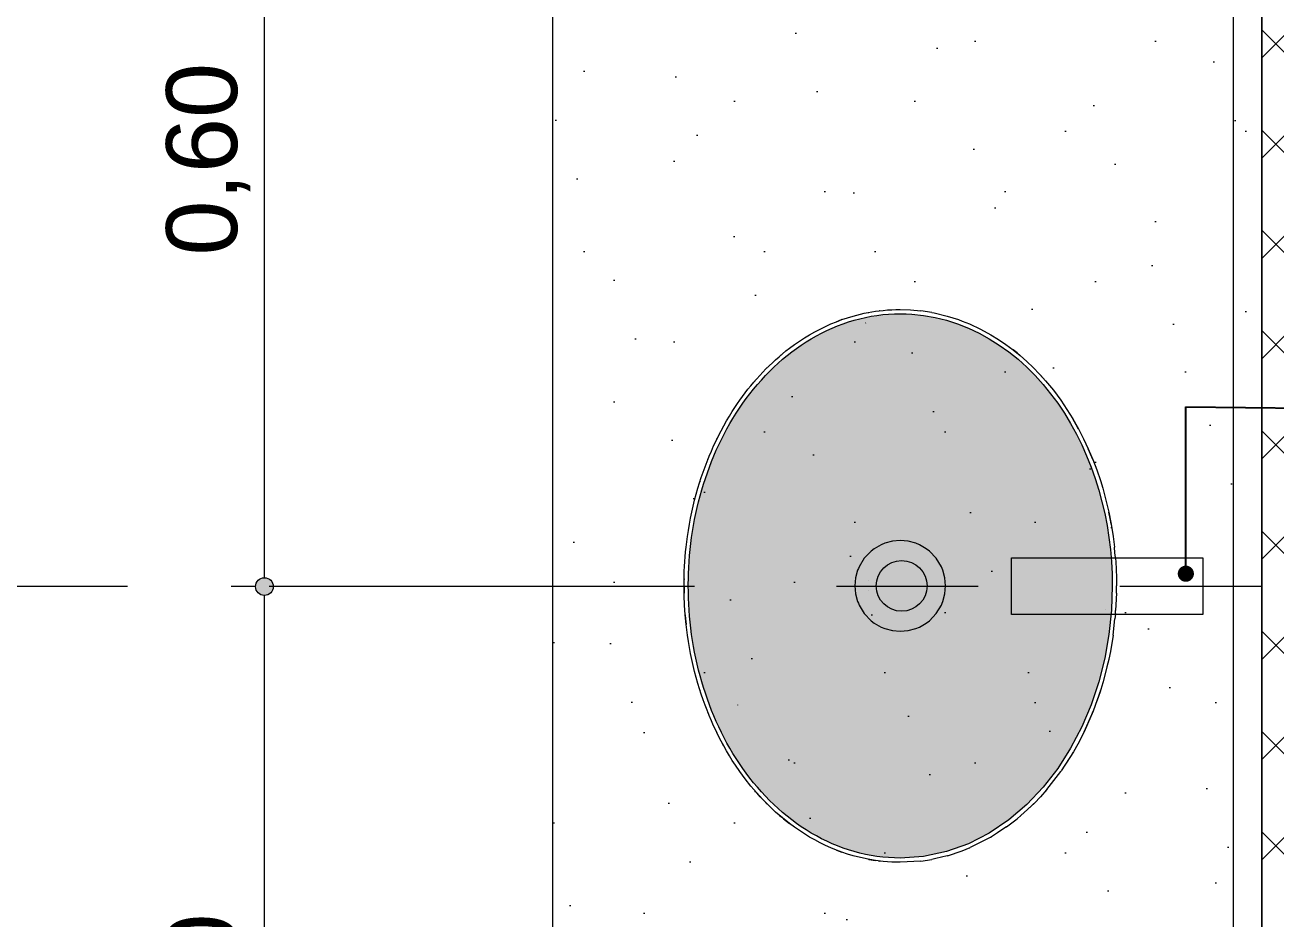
# Model space of a CAD drawing. Header units: metres. Extents: x -1.8 to 75.3, y -2 to 2.8.
# Drawn here: x 0.603 to 1.485, y -1.183 to -0.552 of the extents above; entities that cross this region are included whole.
import ezdxf

# ---------------------------------------------------------------- set-up
doc = ezdxf.new("R2010")
doc.units = ezdxf.units.M
doc.header["$MEASUREMENT"] = 0
doc.linetypes.add('Dashed', pattern=[0.035, 0.0225, -0.0125])
for name, color, linetype, lineweight, true_color in [('0_Caneta_No__167', 7, 'Continuous', 0, 0x0035d5), ('EIXO HIDRÁULICO - Executivo.EXEC_Caneta_No__167', 7, 'Continuous', 0, 0x0035d5), ('LOUCAS-METAIS.ARQ_Caneta_No__13', 7, 'Continuous', 0, 0xaaaaaa), ('LOUCAS-METAIS.ARQ_Caneta_No__16', 7, 'Continuous', 0, 0xc9c9c9), ('LOUCAS-METAIS.ARQ_Caneta_No__19', 7, 'Continuous', 0, 0xe9e9e9), ('LOUCAS-METAIS.ARQ_Caneta_No__96', 7, 'Continuous', 0, 0xb6b6b6)]:
    doc.layers.add(name, color=color, linetype=linetype, lineweight=lineweight, true_color=true_color)
for name, color, linetype, lineweight in [('NOTAS-DETALHAMENTO.EXEC_Caneta_No__241', 7, 'Continuous', 13), ('PAREDE CONSTRUIR_Caneta_No__241', 7, 'Continuous', 13), ('PAREDE CONSTRUIR_Caneta_No__83', 84, 'Continuous', 0)]:
    doc.layers.add(name, color=color, linetype=linetype, lineweight=lineweight)
doc.styles.add('GENERATED_STYLE_1', font='arial.ttf')
doc.dimstyles.new('GENERATED_STYLE__1', dxfattribs={"dimtxt": 0.05, "dimasz": 0.02375, "dimexe": 0.18, "dimexo": 0.267183, "dimgap": 0, "dimtad": 1, "dimzin": 0, "dimdsep": 46, "dimtxsty": 'GENERATED_STYLE_1', "dimblk": 'ARROWHEAD_11', "dimblk1": 'ARROWHEAD_11', "dimblk2": 'ARROWHEAD_11', "dimcen": 0.09, "dimclrd": 256, "dimclre": 256, "dimclrt": 256, "dimadec": 0, "dimazin": 0, "dimtfac": 1, "dimtdec": 4, "dimtmove": 0, "dimatfit": 3, "dimfxl": 0, "dimtolj": 1, "dimtzin": 0, "dimarcsym": 0})
doc.dimstyles.new('GENERATED_STYLE__4', dxfattribs={"dimtxt": 0.18, "dimasz": 0.0228, "dimexe": 0.18, "dimexo": 0.0625, "dimgap": 0, "dimtad": 0, "dimtih": 1, "dimtoh": 1, "dimdec": 4, "dimzin": 0, "dimdsep": 46, "dimcen": 0.09, "dimadec": 0, "dimazin": 0, "dimtfac": 1, "dimtdec": 4, "dimtmove": 0, "dimatfit": 3, "dimldrblk": 'ARROWHEAD_11', "dimfxl": 0, "dimtolj": 1, "dimtzin": 0, "dimarcsym": 0})
pattern_1 = [(45, (0, 0.2), (-0.0636396, 0.0636396), [0, -0.06, 0, -0.09]), (110, (0.2, 0.2), (0.0845723, 0.0307818), [0, -0.044, 0, -0.076])]

# ---------------------------------------------------------------- blocks, each defined once
blk = doc.blocks.new('*D9')
at = {"layer": '0_Caneta_No__167', "linetype": 'Continuous', "lineweight": 0, "true_color": 0x0035d5}
for points in [[(0.76544, -0.94849), (0.76592, -0.95088), (0.76727, -0.95291), (0.7693, -0.95426), (0.77169, -0.95474), (0.77408, -0.95426), (0.77611, -0.95291), (0.77747, -0.95088), (0.77794, -0.94849), (0.77747, -0.9461), (0.77611, -0.94407), (0.77408, -0.94271), (0.77169, -0.94224), (0.7693, -0.94271), (0.76727, -0.94407), (0.76592, -0.9461)], [(0.76544, -1.54824), (0.76592, -1.55064), (0.76727, -1.55266), (0.7693, -1.55402), (0.77169, -1.55449), (0.77408, -1.55402), (0.77611, -1.55266), (0.77747, -1.55064), (0.77794, -1.54824), (0.77747, -1.54585), (0.77611, -1.54382), (0.77408, -1.54247), (0.77169, -1.54199), (0.7693, -1.54247), (0.76727, -1.54382), (0.76592, -1.54585)]]:
    blk.add_hatch(color=162, dxfattribs=at).paths.add_polyline_path(points)
at = {"layer": '0_Caneta_No__167', "color": 162, "linetype": 'Continuous', "lineweight": 0, "true_color": 0x0035d5}
for p, q in [((0.76544, -0.94849), (0.74825, -0.94849)), ((1.03888, -0.94849), (0.77794, -0.94849)), ((0.77169, -1.54199), (0.77169, -0.95474)), ((0.76544, -1.54824), (0.74825, -1.54824)), ((1.03888, -1.54824), (0.77794, -1.54824))]:
    blk.add_line(p, q, dxfattribs=at)
for centre in [(0.77169, -0.94849), (0.77169, -1.54824)]:
    blk.add_circle(centre, 0.00625, dxfattribs=at)
at = {"layer": '0_Caneta_No__167', "color": 162, "lineweight": 0, "true_color": 0x0035d5, "insert": (0.76169, -1.3151), "char_height": 0.05, "attachment_point": 7, "rotation": 90, "style": 'GENERATED_STYLE_1'}
blk.add_mtext('\\A1;{\\pql;\\fArial|b0|i0|c0|p0;\\W1.000000;0,60}', dxfattribs=at)
blk = doc.blocks.new('ARROWHEAD_11')
at = {"color": 0, "linetype": 'Continuous', "lineweight": 0}
blk.add_line((0, 0), (-1, 0), dxfattribs=at)
at = {"color": 0, "linetype": 'Continuous', "lineweight": 0, "const_width": 0.25, "flags": 128}
blk.add_lwpolyline([(-0.125, 0, 1), (0.125, 0, 1)], format="xyb", close=True, dxfattribs=at)
blk = doc.blocks.new('*D10')
at = {"layer": '0_Caneta_No__167', "linetype": 'Continuous', "lineweight": 0, "true_color": 0x0035d5}
for points in [[(0.76544, -0.34802), (0.76592, -0.35041), (0.76727, -0.35244), (0.7693, -0.3538), (0.77169, -0.35427), (0.77408, -0.3538), (0.77611, -0.35244), (0.77747, -0.35041), (0.77794, -0.34802), (0.77747, -0.34563), (0.77611, -0.3436), (0.77408, -0.34225), (0.77169, -0.34177), (0.7693, -0.34225), (0.76727, -0.3436), (0.76592, -0.34563)], [(0.76544, -0.94849), (0.76592, -0.95088), (0.76727, -0.95291), (0.7693, -0.95426), (0.77169, -0.95474), (0.77408, -0.95426), (0.77611, -0.95291), (0.77747, -0.95088), (0.77794, -0.94849), (0.77747, -0.9461), (0.77611, -0.94407), (0.77408, -0.94271), (0.77169, -0.94224), (0.7693, -0.94271), (0.76727, -0.94407), (0.76592, -0.9461)]]:
    blk.add_hatch(color=162, dxfattribs=at).paths.add_polyline_path(points)
at = {"layer": '0_Caneta_No__167', "color": 162, "linetype": 'Continuous', "lineweight": 0, "true_color": 0x0035d5}
for p, q in [((0.77169, -0.34177), (0.77169, -0.33552)), ((0.76544, -0.34802), (0.74825, -0.34802)), ((1.03888, -0.34802), (0.77794, -0.34802)), ((0.77169, -0.94224), (0.77169, -0.35427)), ((0.76544, -0.94849), (0.74825, -0.94849)), ((1.03888, -0.94849), (0.77794, -0.94849))]:
    blk.add_line(p, q, dxfattribs=at)
for centre in [(0.77169, -0.34802), (0.77169, -0.94849)]:
    blk.add_circle(centre, 0.00625, dxfattribs=at)
at = {"layer": '0_Caneta_No__167', "color": 162, "lineweight": 0, "true_color": 0x0035d5, "insert": (0.76169, -0.71498), "char_height": 0.05, "attachment_point": 7, "rotation": 90, "style": 'GENERATED_STYLE_1'}
blk.add_mtext('\\A1;{\\pql;\\fArial|b0|i0|c0|p0;\\W1.000000;0,60}', dxfattribs=at)

msp = doc.modelspace()

# ---------------------------------------------------------------- hatches: boundary and pattern name
at = {"layer": 'LOUCAS-METAIS.ARQ_Caneta_No__16', "linetype": 'Continuous', "lineweight": 0, "true_color": 0xc9c9c9}
h = msp.add_hatch(dxfattribs=at)
h.set_pattern_fill('Haie_OD_LEGENDA_0001', color=9, style=0, pattern_type=2)
h.set_pattern_definition(pattern_1)
h.paths.add_polyline_path([(1.45503, -1.82824), (1.45503, -0.04824), (0.97503, -0.04824), (0.97503, -1.82824)])
h = msp.add_hatch(dxfattribs=at)
h.set_pattern_fill('Haie_OD_LEGENDA_0001', color=9, style=0, pattern_type=2)
h.set_pattern_definition(pattern_1)
h.paths.add_polyline_path([(1.47503, -1.82824), (1.47503, -0.04824), (1.45503, -0.04824), (1.45503, -1.82824)])
at = {"layer": 'LOUCAS-METAIS.ARQ_Caneta_No__19', "linetype": 'Continuous', "lineweight": 0, "true_color": 0x747474}
msp.add_hatch(color=8, dxfattribs=at).paths.add_polyline_path([(1.25263, -0.76057), (1.24464, -0.75859), (1.23654, -0.75716), (1.22834, -0.75629), (1.22421, -0.75607), (1.22009, -0.756), (1.21597, -0.75607), (1.21184, -0.75629), (1.20772, -0.75665), (1.20364, -0.75716), (1.19958, -0.7578), (1.19554, -0.75858), (1.19153, -0.75951), (1.18756, -0.76057), (1.18361, -0.76176), (1.17971, -0.76308), (1.17585, -0.76454), (1.17204, -0.76612), (1.16827, -0.76782), (1.16456, -0.76964), (1.16091, -0.77158), (1.15731, -0.77363), (1.15378, -0.77579), (1.1503, -0.77806), (1.14689, -0.78044), (1.14355, -0.78291), (1.14027, -0.78548), (1.13707, -0.78815), (1.13393, -0.7909), (1.13087, -0.79374), (1.12788, -0.79666), (1.12496, -0.79967), (1.12212, -0.80275), (1.11935, -0.8059), (1.11666, -0.80913), (1.11405, -0.81242), (1.11151, -0.81578), (1.10905, -0.8192), (1.10666, -0.82268), (1.10436, -0.82621), (1.10212, -0.8298), (1.09997, -0.83344), (1.09789, -0.83713), (1.09589, -0.84087), (1.09397, -0.84466), (1.09212, -0.84848), (1.09036, -0.85235), (1.08866, -0.85625), (1.08705, -0.86019), (1.08551, -0.86416), (1.08405, -0.86817), (1.08266, -0.8722), (1.08135, -0.87626), (1.08012, -0.88035), (1.07896, -0.88447), (1.07788, -0.8886), (1.07687, -0.89276), (1.07594, -0.89694), (1.07508, -0.90113), (1.0743, -0.90534), (1.0736, -0.90957), (1.07296, -0.9138), (1.07241, -0.91805), (1.07192, -0.92231), (1.07152, -0.92658), (1.07118, -0.93086), (1.07092, -0.93513), (1.07074, -0.93941), (1.07063, -0.9437), (1.0706, -0.94584), (1.07059, -0.948), (1.07063, -0.95229), (1.07074, -0.95658), (1.07092, -0.96086), (1.07118, -0.96513), (1.07151, -0.96941), (1.07192, -0.97368), (1.07241, -0.97794), (1.07296, -0.98219), (1.07359, -0.98642), (1.0743, -0.99065), (1.07508, -0.99486), (1.07594, -0.99905), (1.07687, -1.00323), (1.07788, -1.00739), (1.07896, -1.01152), (1.08012, -1.01564), (1.08135, -1.01973), (1.08266, -1.02379), (1.08405, -1.02782), (1.08551, -1.03183), (1.08705, -1.0358), (1.08866, -1.03974), (1.09035, -1.04364), (1.09212, -1.04751), (1.09397, -1.05134), (1.09589, -1.05512), (1.09789, -1.05886), (1.09997, -1.06255), (1.10212, -1.06619), (1.10435, -1.06978), (1.10666, -1.07332), (1.10904, -1.0768), (1.11151, -1.08022), (1.11404, -1.08357), (1.11666, -1.08687), (1.11935, -1.09009), (1.12212, -1.09324), (1.12496, -1.09632), (1.12787, -1.09933), (1.13086, -1.10225), (1.13393, -1.10509), (1.13706, -1.10785), (1.14027, -1.11051), (1.14354, -1.11308), (1.14688, -1.11555), (1.15029, -1.11793), (1.15377, -1.1202), (1.1573, -1.12236), (1.1609, -1.12441), (1.16455, -1.12635), (1.16826, -1.12818), (1.17203, -1.12988), (1.17584, -1.13146), (1.1797, -1.13291), (1.18361, -1.13424), (1.18755, -1.13543), (1.19153, -1.13649), (1.19553, -1.13741), (1.19957, -1.1382), (1.20363, -1.13884), (1.20772, -1.13935), (1.21184, -1.13971), (1.21597, -1.13993), (1.22009, -1.14), (1.23654, -1.13884), (1.25263, -1.13543), (1.26815, -1.12988), (1.28287, -1.12236), (1.29663, -1.11308), (1.30931, -1.10225), (1.32082, -1.09009), (1.33113, -1.0768), (1.34021, -1.06255), (1.34805, -1.04751), (1.35467, -1.03183), (1.36006, -1.01564), (1.36424, -0.99905), (1.36721, -0.98219), (1.369, -0.96513), (1.36959, -0.948), (1.36944, -0.93942), (1.369, -0.93086), (1.36825, -0.92232), (1.36721, -0.91381), (1.36588, -0.90535), (1.36424, -0.89695), (1.3623, -0.88861), (1.36006, -0.88036), (1.35752, -0.87221), (1.35467, -0.86417), (1.35151, -0.85626), (1.34805, -0.84849), (1.34429, -0.84088), (1.34021, -0.83345), (1.33582, -0.82622), (1.33113, -0.8192), (1.32613, -0.81242), (1.32083, -0.80591), (1.31522, -0.79967), (1.30931, -0.79375), (1.30311, -0.78815), (1.29663, -0.78292), (1.28988, -0.77807), (1.28287, -0.77364), (1.27562, -0.76964), (1.26815, -0.76612), (1.26047, -0.76309)])
at = {"layer": 'PAREDE CONSTRUIR_Caneta_No__83', "linetype": 'Continuous', "lineweight": 0}
h = msp.add_hatch(dxfattribs=at)
h.set_pattern_fill('Placomur_0001', color=84, style=0, pattern_type=2)
h.set_pattern_definition([(45, (0, 0), (-0.0353553, 0.0353553), []), (135, (0, 0), (0.0353553, 0.0353553), [])])
h.paths.add_polyline_path([(1.47503, 1.84824), (1.47503, -1.84824), (1.49503, -1.84824), (1.49503, 1.84824)])

# ---------------------------------------------------------------- linework, layer by layer
at = {"layer": 'EIXO HIDRÁULICO - Executivo.EXEC_Caneta_No__167', "color": 162, "linetype": 'Dashed', "lineweight": 0, "true_color": 0x0035d5}
msp.add_line((1.47503, -0.94849), (0.52559, -0.94849), dxfattribs=at)
at = {"layer": 'LOUCAS-METAIS.ARQ_Caneta_No__13', "color": 253, "linetype": 'Continuous', "lineweight": 0, "true_color": 0xaaaaaa, "flags": 128}
for points in [[(0.97503, -1.82824), (0.97503, -0.04824)], [(1.45503, -1.82824), (1.45503, -0.04824)], [(1.47503, -1.82824), (1.47503, -0.04824)]]:
    msp.add_lwpolyline(points, dxfattribs=at)
at = {"layer": 'LOUCAS-METAIS.ARQ_Caneta_No__96', "color": 253, "linetype": 'Continuous', "lineweight": 0, "true_color": 0xb6b6b6}
for p, q in [((1.18295, -0.75882), (1.18696, -0.75762)), ((1.18696, -0.75762), (1.18954, -0.75692)), ((1.18954, -0.75692), (1.19213, -0.75628)), ((1.19153, -0.75951), (1.19554, -0.75858)), ((1.19213, -0.75628), (1.19473, -0.75569)), ((1.19473, -0.75569), (1.19735, -0.75516)), ((1.19554, -0.75858), (1.19958, -0.7578)), ((1.19735, -0.75516), (1.19998, -0.75469)), ((1.19735, -0.75516), (1.19782, -0.75507)), ((1.19958, -0.7578), (1.20364, -0.75716)), ((1.19998, -0.75469), (1.20262, -0.75427)), ((1.20262, -0.75427), (1.20527, -0.75391)), ((1.20364, -0.75716), (1.20772, -0.75665)), ((1.20527, -0.75391), (1.20794, -0.75361)), ((1.2056, -0.75387), (1.20552, -0.75388)), ((1.20566, -0.75387), (1.2056, -0.75387)), ((1.20772, -0.75665), (1.21184, -0.75629)), ((1.20794, -0.75361), (1.21097, -0.75335)), ((1.21097, -0.75335), (1.21402, -0.75315)), ((1.21184, -0.75629), (1.21597, -0.75607)), ((1.21402, -0.75315), (1.21706, -0.75304)), ((1.21597, -0.75607), (1.22009, -0.756)), ((1.21706, -0.75304), (1.2201, -0.753)), ((1.22009, -0.756), (1.22421, -0.75607)), ((1.2201, -0.753), (1.22736, -0.75322)), ((1.22421, -0.75607), (1.22834, -0.75629)), ((1.22736, -0.75322), (1.23463, -0.75388)), ((1.22834, -0.75629), (1.23654, -0.75716)), ((1.23458, -0.75387), (1.23453, -0.75387)), ((1.2346, -0.75388), (1.23458, -0.75387)), ((1.24236, -0.75507), (1.23463, -0.75388)), ((1.23654, -0.75716), (1.24464, -0.75859)), ((1.24236, -0.75507), (1.244, -0.75539)), ((1.244, -0.75539), (1.25322, -0.75762)), ((1.24464, -0.75859), (1.25263, -0.76057)), ((1.25322, -0.75762), (1.2612, -0.76016)), ((1.15983, -0.76875), (1.16355, -0.76679)), ((1.16355, -0.76679), (1.16733, -0.76495)), ((1.16733, -0.76495), (1.17116, -0.76323)), ((1.16827, -0.76782), (1.17204, -0.76612)), ((1.17116, -0.76323), (1.17504, -0.76163)), ((1.17204, -0.76612), (1.17585, -0.76454)), ((1.17504, -0.76163), (1.17897, -0.76016)), ((1.17635, -0.76113), (1.17504, -0.76163)), ((1.17585, -0.76454), (1.17971, -0.76308)), ((1.17897, -0.76016), (1.17635, -0.76113)), ((1.17897, -0.76016), (1.18295, -0.75882)), ((1.17971, -0.76308), (1.18361, -0.76176)), ((1.18361, -0.76176), (1.18756, -0.76057)), ((1.18756, -0.76057), (1.19153, -0.75951)), ((1.19551, -0.76256), (1.19584, -0.76248)), ((1.25263, -0.76057), (1.26047, -0.76309)), ((1.26047, -0.76309), (1.26815, -0.76612)), ((1.2612, -0.76016), (1.26383, -0.76113)), ((1.26383, -0.76113), (1.26901, -0.76323)), ((1.26815, -0.76612), (1.27562, -0.76964)), ((1.26901, -0.76323), (1.27663, -0.76679)), ((1.27663, -0.76679), (1.28401, -0.77083)), ((1.14541, -0.77781), (1.14893, -0.77538)), ((1.14893, -0.77538), (1.15251, -0.77305)), ((1.1503, -0.77806), (1.15378, -0.77579)), ((1.15251, -0.77305), (1.15616, -0.77083)), ((1.15378, -0.77579), (1.15731, -0.77363)), ((1.15616, -0.77083), (1.15983, -0.76875)), ((1.15731, -0.77363), (1.16091, -0.77158)), ((1.16091, -0.77158), (1.16456, -0.76964)), ((1.16456, -0.76964), (1.16827, -0.76782)), ((1.27562, -0.76964), (1.28287, -0.77364)), ((1.28287, -0.77364), (1.28988, -0.77807)), ((1.28401, -0.77083), (1.28937, -0.77413)), ((1.28937, -0.77413), (1.29458, -0.77768)), ((1.13459, -0.78632), (1.137, -0.78428)), ((1.13563, -0.78543), (1.13611, -0.78504)), ((1.137, -0.78428), (1.13946, -0.78229)), ((1.1377, -0.7837), (1.137, -0.78428)), ((1.13946, -0.78229), (1.14196, -0.78036)), ((1.14027, -0.78548), (1.14355, -0.78291)), ((1.14196, -0.78036), (1.14541, -0.77781)), ((1.14355, -0.78291), (1.14689, -0.78044)), ((1.1456, -0.77768), (1.14558, -0.77769)), ((1.1456, -0.77768), (1.14563, -0.77766)), ((1.14689, -0.78044), (1.1503, -0.77806)), ((1.28988, -0.77807), (1.29663, -0.78292)), ((1.29456, -0.77766), (1.29458, -0.77768)), ((1.2946, -0.7777), (1.29458, -0.77768)), ((1.29458, -0.77768), (1.29964, -0.78145)), ((1.29663, -0.78292), (1.30311, -0.78815)), ((1.29964, -0.78145), (1.30455, -0.78544)), ((1.30247, -0.7837), (1.29964, -0.78145)), ((1.30455, -0.78544), (1.30247, -0.7837)), ((1.12533, -0.79498), (1.12758, -0.79274)), ((1.1263, -0.79401), (1.12643, -0.79389)), ((1.12758, -0.79274), (1.12988, -0.79056)), ((1.12788, -0.79666), (1.13087, -0.79374)), ((1.12988, -0.79056), (1.13221, -0.78841)), ((1.13087, -0.79374), (1.13393, -0.7909)), ((1.13221, -0.78841), (1.13459, -0.78632)), ((1.13393, -0.7909), (1.13707, -0.78815)), ((1.13557, -0.78549), (1.13563, -0.78543)), ((1.13707, -0.78815), (1.14027, -0.78548)), ((1.30311, -0.78815), (1.30931, -0.79375)), ((1.30455, -0.78544), (1.3093, -0.78963)), ((1.3093, -0.78963), (1.31388, -0.79401)), ((1.30931, -0.79375), (1.31522, -0.79967)), ((1.11673, -0.80436), (1.11882, -0.80195)), ((1.11882, -0.80195), (1.12094, -0.79958)), ((1.11935, -0.8059), (1.12212, -0.80275)), ((1.12094, -0.79958), (1.12312, -0.79726)), ((1.12125, -0.79925), (1.12094, -0.79958)), ((1.12212, -0.80275), (1.12496, -0.79967)), ((1.12312, -0.79726), (1.12533, -0.79498)), ((1.12496, -0.79967), (1.12788, -0.79666)), ((1.1263, -0.79401), (1.12609, -0.79422)), ((1.31388, -0.79401), (1.31831, -0.79858)), ((1.31522, -0.79967), (1.32083, -0.80591)), ((1.31831, -0.79858), (1.31893, -0.79925)), ((1.31831, -0.79858), (1.32256, -0.80332)), ((1.31893, -0.79925), (1.32256, -0.80332)), ((1.11073, -0.81182), (1.11269, -0.80929)), ((1.11269, -0.80929), (1.11469, -0.80681)), ((1.11405, -0.81242), (1.11666, -0.80913)), ((1.11469, -0.80681), (1.11673, -0.80436)), ((1.11666, -0.80913), (1.11935, -0.8059)), ((1.11763, -0.80331), (1.11753, -0.80344)), ((1.11763, -0.80331), (1.118, -0.8029)), ((1.32083, -0.80591), (1.32613, -0.81242)), ((1.32257, -0.80333), (1.32255, -0.80331)), ((1.32256, -0.80332), (1.32805, -0.81001)), ((1.32805, -0.81001), (1.33323, -0.81697)), ((1.1038, -0.82156), (1.10536, -0.81925)), ((1.10536, -0.81925), (1.10694, -0.81697)), ((1.10666, -0.82268), (1.10905, -0.8192)), ((1.10694, -0.81697), (1.10881, -0.81438)), ((1.10881, -0.81438), (1.11073, -0.81182)), ((1.10905, -0.8192), (1.11151, -0.81578)), ((1.11151, -0.81578), (1.11405, -0.81242)), ((1.32613, -0.81242), (1.33113, -0.8192)), ((1.33113, -0.8192), (1.33582, -0.82622)), ((1.33323, -0.81697), (1.33765, -0.82351)), ((1.09755, -0.83163), (1.09957, -0.82823)), ((1.09957, -0.82823), (1.10165, -0.82487)), ((1.10165, -0.82487), (1.1038, -0.82156)), ((1.10212, -0.8298), (1.10436, -0.82621)), ((1.10436, -0.82621), (1.10666, -0.82268)), ((1.33582, -0.82622), (1.34021, -0.83345)), ((1.33765, -0.82351), (1.3418, -0.83023)), ((1.09372, -0.83856), (1.0956, -0.83507)), ((1.09372, -0.83856), (1.09485, -0.83644)), ((1.09485, -0.83644), (1.0956, -0.83507)), ((1.0956, -0.83507), (1.09755, -0.83163)), ((1.09589, -0.84087), (1.09789, -0.83713)), ((1.09789, -0.83713), (1.09997, -0.83344)), ((1.09833, -0.83029), (1.09809, -0.83072)), ((1.09833, -0.83029), (1.09847, -0.83008)), ((1.09997, -0.83344), (1.10212, -0.8298)), ((1.34021, -0.83345), (1.34429, -0.84088)), ((1.3418, -0.83023), (1.34569, -0.83712)), ((1.34532, -0.83644), (1.3418, -0.83023)), ((1.34183, -0.83027), (1.34184, -0.83029)), ((1.34569, -0.83712), (1.34532, -0.83644)), ((1.34569, -0.83712), (1.34932, -0.84418)), ((1.08847, -0.84924), (1.09015, -0.84564)), ((1.09015, -0.84564), (1.0919, -0.84208)), ((1.0907, -0.84453), (1.09079, -0.84432)), ((1.09079, -0.84432), (1.09101, -0.84389)), ((1.0919, -0.84208), (1.09372, -0.83856)), ((1.09212, -0.84848), (1.09397, -0.84466)), ((1.09397, -0.84466), (1.09589, -0.84087)), ((1.34429, -0.84088), (1.34805, -0.84849)), ((1.34932, -0.84418), (1.35268, -0.85138)), ((1.34935, -0.84424), (1.34938, -0.84432)), ((1.34938, -0.84432), (1.34945, -0.84448)), ((1.08529, -0.85654), (1.08685, -0.85287)), ((1.08685, -0.85287), (1.08847, -0.84924)), ((1.08866, -0.85625), (1.09036, -0.85235)), ((1.09036, -0.85235), (1.09212, -0.84848)), ((1.34805, -0.84849), (1.35151, -0.85626)), ((1.35518, -0.85727), (1.35268, -0.85138)), ((1.35268, -0.85138), (1.35577, -0.85872)), ((1.08103, -0.86771), (1.08238, -0.86396)), ((1.08238, -0.86396), (1.0838, -0.86024)), ((1.0838, -0.86024), (1.08529, -0.85654)), ((1.08405, -0.86817), (1.08551, -0.86416)), ((1.08426, -0.85909), (1.08432, -0.85894)), ((1.08432, -0.85894), (1.08499, -0.85727)), ((1.08499, -0.85727), (1.08529, -0.85654)), ((1.08551, -0.86416), (1.08705, -0.86019)), ((1.08705, -0.86019), (1.08866, -0.85625)), ((1.35151, -0.85626), (1.35467, -0.86417)), ((1.35467, -0.86417), (1.35752, -0.87221)), ((1.35577, -0.85872), (1.35518, -0.85727)), ((1.35577, -0.85872), (1.3586, -0.86618)), ((1.35579, -0.85877), (1.35586, -0.85894)), ((1.35586, -0.85894), (1.35593, -0.85913)), ((1.07851, -0.8753), (1.07974, -0.87149)), ((1.07974, -0.87149), (1.08103, -0.86771)), ((1.08135, -0.87626), (1.08266, -0.8722)), ((1.08266, -0.8722), (1.08405, -0.86817)), ((1.35752, -0.87221), (1.36006, -0.88036)), ((1.3586, -0.86618), (1.36117, -0.87374)), ((1.07617, -0.88331), (1.07735, -0.87912)), ((1.07735, -0.87912), (1.07851, -0.8753)), ((1.07891, -0.87404), (1.07877, -0.87451)), ((1.07891, -0.87404), (1.07898, -0.87383)), ((1.07896, -0.88447), (1.08012, -0.88035)), ((1.08012, -0.88035), (1.08135, -0.87626)), ((1.36006, -0.88036), (1.3623, -0.88861)), ((1.36117, -0.87374), (1.36282, -0.87912)), ((1.36124, -0.87395), (1.36127, -0.87404)), ((1.36282, -0.87912), (1.36512, -0.88752)), ((1.07403, -0.89175), (1.07506, -0.88752)), ((1.07506, -0.88752), (1.07617, -0.88331)), ((1.07687, -0.89276), (1.07788, -0.8886)), ((1.07788, -0.8886), (1.07896, -0.88447)), ((1.3623, -0.88861), (1.36424, -0.89695)), ((1.36512, -0.88752), (1.3671, -0.896)), ((1.07219, -0.90027), (1.07307, -0.896)), ((1.07307, -0.896), (1.07403, -0.89175)), ((1.07508, -0.90113), (1.07594, -0.89694)), ((1.07594, -0.89694), (1.07687, -0.89276)), ((1.36424, -0.89695), (1.36588, -0.90535)), ((1.36826, -0.9017), (1.3671, -0.896)), ((1.3671, -0.896), (1.36878, -0.90456)), ((1.07067, -0.90886), (1.07139, -0.90456)), ((1.07139, -0.90456), (1.07219, -0.90027)), ((1.07139, -0.90456), (1.07192, -0.9017)), ((1.07192, -0.9017), (1.07219, -0.90027)), ((1.0736, -0.90957), (1.0743, -0.90534)), ((1.0743, -0.90534), (1.07508, -0.90113)), ((1.36588, -0.90535), (1.36721, -0.91381)), ((1.36878, -0.90456), (1.36826, -0.9017)), ((1.36878, -0.90456), (1.37015, -0.91318)), ((1.06908, -0.92066), (1.06952, -0.91692)), ((1.06952, -0.91692), (1.07002, -0.91318)), ((1.07002, -0.91318), (1.07067, -0.90886)), ((1.07241, -0.91805), (1.07296, -0.9138)), ((1.07296, -0.9138), (1.0736, -0.90957)), ((1.21458, -0.91648), (1.2092, -0.91791)), ((1.22009, -0.916), (1.21458, -0.91648)), ((1.22559, -0.91648), (1.22009, -0.916)), ((1.23097, -0.91791), (1.22559, -0.91648)), ((1.36721, -0.91381), (1.36825, -0.92232)), ((1.37015, -0.91318), (1.37109, -0.92061)), ((1.06843, -0.92747), (1.06873, -0.92406)), ((1.06867, -0.92474), (1.06873, -0.92406)), ((1.06873, -0.92406), (1.06908, -0.92066)), ((1.07152, -0.92658), (1.07192, -0.92231)), ((1.07192, -0.92231), (1.07241, -0.91805)), ((1.19958, -0.92344), (1.19473, -0.92847)), ((1.20179, -0.92175), (1.19958, -0.92344)), ((1.20663, -0.91896), (1.20179, -0.92175)), ((1.2092, -0.91791), (1.20663, -0.91896)), ((1.23354, -0.91896), (1.23097, -0.91791)), ((1.23839, -0.92175), (1.23354, -0.91896)), ((1.2406, -0.92344), (1.23839, -0.92175)), ((1.24544, -0.92847), (1.2406, -0.92344)), ((1.36825, -0.92232), (1.369, -0.93086)), ((1.37151, -0.92474), (1.37109, -0.92061)), ((1.3718, -0.92807), (1.37151, -0.92474)), ((1.0678, -0.93772), (1.06796, -0.9343)), ((1.06796, -0.9343), (1.06817, -0.93088)), ((1.06817, -0.93088), (1.06843, -0.92747)), ((1.06838, -0.92807), (1.06839, -0.92801)), ((1.06839, -0.92801), (1.0684, -0.92785)), ((1.07092, -0.93513), (1.07118, -0.93086)), ((1.07118, -0.93086), (1.07152, -0.92658)), ((1.1911, -0.93444), (1.19054, -0.93571)), ((1.19473, -0.92847), (1.1911, -0.93444)), ((1.24907, -0.93444), (1.24544, -0.92847)), ((1.24964, -0.93571), (1.24907, -0.93444)), ((1.369, -0.93086), (1.36944, -0.93942)), ((1.37179, -0.92801), (1.37179, -0.92802)), ((1.37179, -0.92803), (1.3718, -0.92807)), ((1.3718, -0.92807), (1.37228, -0.93554)), ((1.06761, -0.94457), (1.06768, -0.94114)), ((1.06764, -0.94291), (1.06763, -0.94347)), ((1.06764, -0.94291), (1.06765, -0.94271)), ((1.06768, -0.94114), (1.0678, -0.93772)), ((1.0706, -0.94584), (1.07063, -0.9437)), ((1.07063, -0.9437), (1.07074, -0.93941)), ((1.07074, -0.93941), (1.07092, -0.93513)), ((1.18859, -0.94237), (1.18809, -0.948)), ((1.19003, -0.93701), (1.18859, -0.94237)), ((1.19054, -0.93571), (1.19003, -0.93701)), ((1.25014, -0.93701), (1.24964, -0.93571)), ((1.25159, -0.94237), (1.25014, -0.93701)), ((1.25209, -0.948), (1.25159, -0.94237)), ((1.36944, -0.93942), (1.36959, -0.948)), ((1.37228, -0.93554), (1.37254, -0.94303)), ((1.37253, -0.94283), (1.37254, -0.94291)), ((1.37254, -0.94296), (1.37254, -0.94291)), ((1.37254, -0.94303), (1.37259, -0.948)), ((1.06759, -0.948), (1.06761, -0.94457)), ((1.06759, -0.948), (1.06764, -0.95309)), ((1.06768, -0.95486), (1.06759, -0.948)), ((1.07059, -0.948), (1.0706, -0.94584)), ((1.07063, -0.95229), (1.07059, -0.948)), ((1.07074, -0.95658), (1.07063, -0.95229)), ((1.18809, -0.948), (1.18859, -0.95363)), ((1.19787, -0.94448), (1.19786, -0.94454)), ((1.19786, -0.95146), (1.19787, -0.95152)), ((1.25159, -0.95363), (1.25209, -0.948)), ((1.36959, -0.948), (1.369, -0.96513)), ((1.37254, -0.95309), (1.37259, -0.948)), ((1.06766, -0.95358), (1.06764, -0.95309)), ((1.06796, -0.9617), (1.06768, -0.95486)), ((1.07092, -0.96086), (1.07074, -0.95658)), ((1.07118, -0.96513), (1.07092, -0.96086)), ((1.18859, -0.95363), (1.19003, -0.95898)), ((1.19003, -0.95898), (1.19054, -0.96028)), ((1.19054, -0.96028), (1.1911, -0.96156)), ((1.1911, -0.96156), (1.19473, -0.96752)), ((1.24544, -0.96752), (1.24907, -0.96156)), ((1.24907, -0.96156), (1.24964, -0.96028)), ((1.24964, -0.96028), (1.25014, -0.95898)), ((1.25014, -0.95898), (1.25159, -0.95363)), ((1.37212, -0.96132), (1.37198, -0.96545)), ((1.37254, -0.95309), (1.37212, -0.96132)), ((1.06843, -0.96853), (1.06796, -0.9617)), ((1.06839, -0.96799), (1.06837, -0.9677)), ((1.06841, -0.96829), (1.06839, -0.96799)), ((1.06843, -0.96853), (1.06867, -0.97125)), ((1.06908, -0.97534), (1.06843, -0.96853)), ((1.07151, -0.96941), (1.07118, -0.96513)), ((1.07192, -0.97368), (1.07151, -0.96941)), ((1.19473, -0.96752), (1.19958, -0.97256)), ((1.2406, -0.97256), (1.24544, -0.96752)), ((1.36515, -0.96462), (1.36514, -0.96471)), ((1.369, -0.96513), (1.36721, -0.98219)), ((1.37179, -0.96799), (1.37151, -0.97125)), ((1.37182, -0.96745), (1.37179, -0.96799)), ((1.37182, -0.96745), (1.37198, -0.96545)), ((1.06867, -0.97125), (1.06908, -0.97534)), ((1.07002, -0.98282), (1.06908, -0.97534)), ((1.07241, -0.97794), (1.07192, -0.97368)), ((1.07296, -0.98219), (1.07241, -0.97794)), ((1.19958, -0.97256), (1.20179, -0.97425)), ((1.20179, -0.97425), (1.20663, -0.97703)), ((1.20663, -0.97703), (1.2092, -0.97809)), ((1.2092, -0.97809), (1.21458, -0.97952)), ((1.22559, -0.97952), (1.23097, -0.97809)), ((1.23097, -0.97809), (1.23354, -0.97703)), ((1.23354, -0.97703), (1.23839, -0.97425)), ((1.23839, -0.97425), (1.2406, -0.97256)), ((1.37015, -0.98282), (1.37151, -0.97125)), ((1.07067, -0.98713), (1.07002, -0.98282)), ((1.07139, -0.99144), (1.07067, -0.98713)), ((1.07359, -0.98642), (1.07296, -0.98219)), ((1.0743, -0.99065), (1.07359, -0.98642)), ((1.21458, -0.97952), (1.22009, -0.98)), ((1.22009, -0.98), (1.22559, -0.97952)), ((1.36721, -0.98219), (1.36424, -0.99905)), ((1.37015, -0.98282), (1.36826, -0.9943)), ((1.07192, -0.9943), (1.07139, -0.99144)), ((1.07219, -0.99572), (1.07139, -0.99144)), ((1.07219, -0.99572), (1.07192, -0.9943)), ((1.07307, -1), (1.07219, -0.99572)), ((1.07508, -0.99486), (1.0743, -0.99065)), ((1.07594, -0.99905), (1.07508, -0.99486)), ((1.36826, -0.9943), (1.36715, -0.99979)), ((1.07403, -1.00425), (1.07307, -1)), ((1.07506, -1.00848), (1.07403, -1.00425)), ((1.07687, -1.00323), (1.07594, -0.99905)), ((1.07788, -1.00739), (1.07687, -1.00323)), ((1.36424, -0.99905), (1.36006, -1.01564)), ((1.36715, -0.99979), (1.36294, -1.01648)), ((1.3671, -1), (1.36583, -1.00503)), ((1.3671, -1), (1.36713, -0.99986)), ((1.07617, -1.01269), (1.07506, -1.00848)), ((1.07735, -1.01688), (1.07617, -1.01269)), ((1.07896, -1.01152), (1.07788, -1.00739)), ((1.08012, -1.01564), (1.07896, -1.01152)), ((1.07851, -1.0207), (1.07735, -1.01688)), ((1.07974, -1.0245), (1.07851, -1.0207)), ((1.07876, -1.02148), (1.07891, -1.02196)), ((1.07899, -1.02218), (1.07891, -1.02196)), ((1.08135, -1.01973), (1.08012, -1.01564)), ((1.08266, -1.02379), (1.08135, -1.01973)), ((1.36006, -1.01564), (1.35467, -1.03183)), ((1.36151, -1.02119), (1.35614, -1.03636)), ((1.36127, -1.02196), (1.35863, -1.02932)), ((1.36127, -1.02196), (1.36145, -1.02135)), ((1.36294, -1.01648), (1.36151, -1.02119)), ((1.36282, -1.01688), (1.36294, -1.01648)), ((1.08103, -1.02828), (1.07974, -1.0245)), ((1.08238, -1.03204), (1.08103, -1.02828)), ((1.0838, -1.03576), (1.08238, -1.03204)), ((1.08405, -1.02782), (1.08266, -1.02379)), ((1.08551, -1.03183), (1.08405, -1.02782)), ((1.08705, -1.0358), (1.08551, -1.03183)), ((1.10524, -1.032), (1.10535, -1.03226)), ((1.35467, -1.03183), (1.34805, -1.04751)), ((1.08529, -1.03946), (1.0838, -1.03576)), ((1.08432, -1.03706), (1.08426, -1.03691)), ((1.08499, -1.03873), (1.08432, -1.03706)), ((1.08529, -1.03946), (1.08499, -1.03873)), ((1.08685, -1.04312), (1.08529, -1.03946)), ((1.08866, -1.03974), (1.08705, -1.0358)), ((1.09035, -1.04364), (1.08866, -1.03974)), ((1.35614, -1.03636), (1.34969, -1.05104)), ((1.34969, -1.05104), (1.35518, -1.03873)), ((1.35518, -1.03873), (1.35614, -1.03636)), ((1.35588, -1.03699), (1.35586, -1.03706)), ((1.08847, -1.04676), (1.08685, -1.04312)), ((1.09015, -1.05036), (1.08847, -1.04676)), ((1.09212, -1.04751), (1.09035, -1.04364)), ((1.09397, -1.05134), (1.09212, -1.04751)), ((1.34805, -1.04751), (1.34021, -1.06255)), ((1.0919, -1.05392), (1.09015, -1.05036)), ((1.09079, -1.05168), (1.0907, -1.05147)), ((1.09101, -1.0521), (1.09079, -1.05168)), ((1.09372, -1.05744), (1.0919, -1.05392)), ((1.0956, -1.06093), (1.09372, -1.05744)), ((1.09485, -1.05956), (1.09372, -1.05744)), ((1.09589, -1.05512), (1.09397, -1.05134)), ((1.09789, -1.05886), (1.09589, -1.05512)), ((1.34969, -1.05104), (1.34532, -1.05956)), ((1.34938, -1.05168), (1.34532, -1.05956)), ((1.34949, -1.05144), (1.34938, -1.05168)), ((1.0956, -1.06093), (1.09485, -1.05956)), ((1.09755, -1.06437), (1.0956, -1.06093)), ((1.09957, -1.06777), (1.09755, -1.06437)), ((1.09997, -1.06255), (1.09789, -1.05886)), ((1.0981, -1.06528), (1.09833, -1.0657)), ((1.09847, -1.06592), (1.09833, -1.0657)), ((1.10212, -1.06619), (1.09997, -1.06255)), ((1.10435, -1.06978), (1.10212, -1.06619)), ((1.34021, -1.06255), (1.33113, -1.0768)), ((1.34218, -1.06514), (1.33358, -1.07852)), ((1.34184, -1.0657), (1.3376, -1.07227)), ((1.34184, -1.0657), (1.34207, -1.06531)), ((1.34532, -1.05956), (1.34218, -1.06514)), ((1.10165, -1.07113), (1.09957, -1.06777)), ((1.1038, -1.07444), (1.10165, -1.07113)), ((1.10694, -1.07902), (1.1038, -1.07444)), ((1.10666, -1.07332), (1.10435, -1.06978)), ((1.10904, -1.0768), (1.10666, -1.07332)), ((1.11073, -1.08418), (1.10694, -1.07902)), ((1.11151, -1.08022), (1.10904, -1.0768)), ((1.11469, -1.08919), (1.11073, -1.08418)), ((1.11404, -1.08357), (1.11151, -1.08022)), ((1.11666, -1.08687), (1.11404, -1.08357)), ((1.33113, -1.0768), (1.32082, -1.09009)), ((1.32337, -1.09173), (1.33323, -1.07902)), ((1.33323, -1.07902), (1.33358, -1.07852)), ((1.11882, -1.09405), (1.11469, -1.08919)), ((1.11935, -1.09009), (1.11666, -1.08687)), ((1.11724, -1.0922), (1.11763, -1.09269)), ((1.11834, -1.09349), (1.11763, -1.09269)), ((1.12212, -1.09324), (1.11935, -1.09009)), ((1.12496, -1.09632), (1.12212, -1.09324)), ((1.32082, -1.09009), (1.30931, -1.10225)), ((1.32337, -1.09173), (1.31893, -1.09675)), ((1.32255, -1.09269), (1.32276, -1.09242)), ((1.12125, -1.09675), (1.11882, -1.09405)), ((1.12312, -1.09874), (1.11882, -1.09405)), ((1.12312, -1.09874), (1.12125, -1.09675)), ((1.12758, -1.10325), (1.12312, -1.09874)), ((1.12787, -1.09933), (1.12496, -1.09632)), ((1.12506, -1.1007), (1.1263, -1.10199)), ((1.12667, -1.10233), (1.1263, -1.10199)), ((1.13086, -1.10225), (1.12787, -1.09933)), ((1.13393, -1.10509), (1.13086, -1.10225)), ((1.30931, -1.10225), (1.29663, -1.11308)), ((1.31463, -1.10124), (1.30519, -1.11001)), ((1.31388, -1.10199), (1.3091, -1.10638)), ((1.31388, -1.10199), (1.31436, -1.10149)), ((1.31893, -1.09675), (1.31463, -1.10124)), ((1.13221, -1.10758), (1.12758, -1.10325)), ((1.137, -1.11172), (1.13221, -1.10758)), ((1.13706, -1.10785), (1.13393, -1.10509)), ((1.13563, -1.11057), (1.13512, -1.11009)), ((1.13667, -1.11143), (1.13563, -1.11057)), ((1.14027, -1.11051), (1.13706, -1.10785)), ((1.14354, -1.11308), (1.14027, -1.11051)), ((1.30247, -1.11229), (1.30519, -1.11001)), ((1.30465, -1.11047), (1.30454, -1.11057)), ((1.14196, -1.11564), (1.137, -1.11172)), ((1.137, -1.11172), (1.1377, -1.11229)), ((1.1377, -1.11229), (1.14196, -1.11564)), ((1.14541, -1.11819), (1.14196, -1.11564)), ((1.14688, -1.11555), (1.14354, -1.11308)), ((1.14893, -1.12062), (1.14541, -1.11819)), ((1.15029, -1.11793), (1.14688, -1.11555)), ((1.15377, -1.1202), (1.15029, -1.11793)), ((1.1573, -1.12236), (1.15377, -1.1202)), ((1.29663, -1.11308), (1.28287, -1.12236)), ((1.2951, -1.11795), (1.2844, -1.12495)), ((1.29458, -1.11832), (1.28858, -1.12221)), ((1.29458, -1.11832), (1.29487, -1.1181)), ((1.2951, -1.11795), (1.30247, -1.11229)), ((1.15251, -1.12295), (1.14893, -1.12062)), ((1.15616, -1.12517), (1.15251, -1.12295)), ((1.15983, -1.12725), (1.15616, -1.12517)), ((1.1609, -1.12441), (1.1573, -1.12236)), ((1.16355, -1.12921), (1.15983, -1.12725)), ((1.16455, -1.12635), (1.1609, -1.12441)), ((1.16826, -1.12818), (1.16455, -1.12635)), ((1.17203, -1.12988), (1.16826, -1.12818)), ((1.28287, -1.12236), (1.26815, -1.12988)), ((1.2844, -1.12495), (1.26933, -1.13264)), ((1.28401, -1.12517), (1.26933, -1.13264)), ((1.28401, -1.12517), (1.2844, -1.12495)), ((1.16733, -1.13105), (1.16355, -1.12921)), ((1.17116, -1.13277), (1.16733, -1.13105)), ((1.17504, -1.13437), (1.17116, -1.13277)), ((1.17584, -1.13146), (1.17203, -1.12988)), ((1.17504, -1.13437), (1.17635, -1.13487)), ((1.17897, -1.13584), (1.17504, -1.13437)), ((1.1797, -1.13291), (1.17584, -1.13146)), ((1.17635, -1.13487), (1.17897, -1.13584)), ((1.18295, -1.13718), (1.17897, -1.13584)), ((1.18361, -1.13424), (1.1797, -1.13291)), ((1.18696, -1.13838), (1.18295, -1.13718)), ((1.18755, -1.13543), (1.18361, -1.13424)), ((1.19153, -1.13649), (1.18755, -1.13543)), ((1.19553, -1.13741), (1.19153, -1.13649)), ((1.19957, -1.1382), (1.19553, -1.13741)), ((1.25263, -1.13543), (1.23654, -1.13884)), ((1.26815, -1.12988), (1.25263, -1.13543)), ((1.25345, -1.13832), (1.26383, -1.13487)), ((1.26383, -1.13487), (1.26933, -1.13264)), ((1.26901, -1.13277), (1.26909, -1.13273)), ((1.19213, -1.13972), (1.18696, -1.13838)), ((1.19735, -1.14084), (1.19213, -1.13972)), ((1.19782, -1.14093), (1.19735, -1.14084)), ((1.20262, -1.14173), (1.19735, -1.14084)), ((1.19782, -1.14093), (1.20262, -1.14173)), ((1.20363, -1.13884), (1.19957, -1.1382)), ((1.20794, -1.14238), (1.20262, -1.14173)), ((1.20772, -1.13935), (1.20363, -1.13884)), ((1.20465, -1.14198), (1.2056, -1.14212)), ((1.20605, -1.14215), (1.2056, -1.14212)), ((1.21184, -1.13971), (1.20772, -1.13935)), ((1.21402, -1.14284), (1.20794, -1.14238)), ((1.21597, -1.13993), (1.21184, -1.13971)), ((1.2201, -1.143), (1.21402, -1.14284)), ((1.22009, -1.14), (1.21597, -1.13993)), ((1.23654, -1.13884), (1.22009, -1.14)), ((1.23468, -1.14211), (1.2201, -1.143)), ((1.23458, -1.14212), (1.23463, -1.14212)), ((1.23468, -1.14211), (1.24236, -1.14093)), ((1.24509, -1.14038), (1.24236, -1.14093)), ((1.25322, -1.13838), (1.24509, -1.14038)), ((1.25345, -1.13832), (1.25322, -1.13838))]:
    msp.add_line(p, q, dxfattribs=at)
msp.add_lwpolyline([(1.29841, -0.96824), (1.29841, -0.92824), (1.43341, -0.92824), (1.43341, -0.96824)], close=True, dxfattribs=at)
msp.add_circle((1.22106, -0.948), 0.01791, dxfattribs=at)
at = {"layer": 'PAREDE CONSTRUIR_Caneta_No__241', "color": 7, "linetype": 'Continuous', "lineweight": 13}
msp.add_lwpolyline([(1.47503, 1.84824), (1.47503, -1.84824)], dxfattribs=at)

# ---------------------------------------------------------------- dimensions: what is measured, and where the dimension line sits
at = {"color": 162, "linetype": 'Continuous', "lineweight": 0, "true_color": 0x0035d5}
for base, p1, p2, picture, middle in [((0.77169, -0.34802), (0.89223, -0.94849), (0.81991, -0.34802), '*D10', (0.73669, -0.65026)), ((0.77169, -0.94849), (0.91978, -1.54824), (0.89223, -0.94849), '*D9', (0.73669, -1.25037))]:
    dim = msp.add_linear_dim(base=base, p1=p1, p2=p2, angle=90, dimstyle='GENERATED_STYLE__1', dxfattribs=at)
    dim.commit()
    dim.dimension.update_dxf_attribs({"geometry": picture, "text_midpoint": middle, "dimtype": 160, "text_rotation": 90})

# ---------------------------------------------------------------- leaders
at = {"layer": 'NOTAS-DETALHAMENTO.EXEC_Caneta_No__241', "color": 7, "linetype": 'Continuous', "lineweight": 13, "annotation_type": 0, "has_hookline": 1, "hookline_direction": 0, "text_width": 0.21185}
msp.add_leader([(1.42147, -0.93942), (1.42147, -0.82175), (1.61416, -0.82369)], dimstyle='GENERATED_STYLE__4', dxfattribs=at)

doc.saveas('drawing.dxf')
